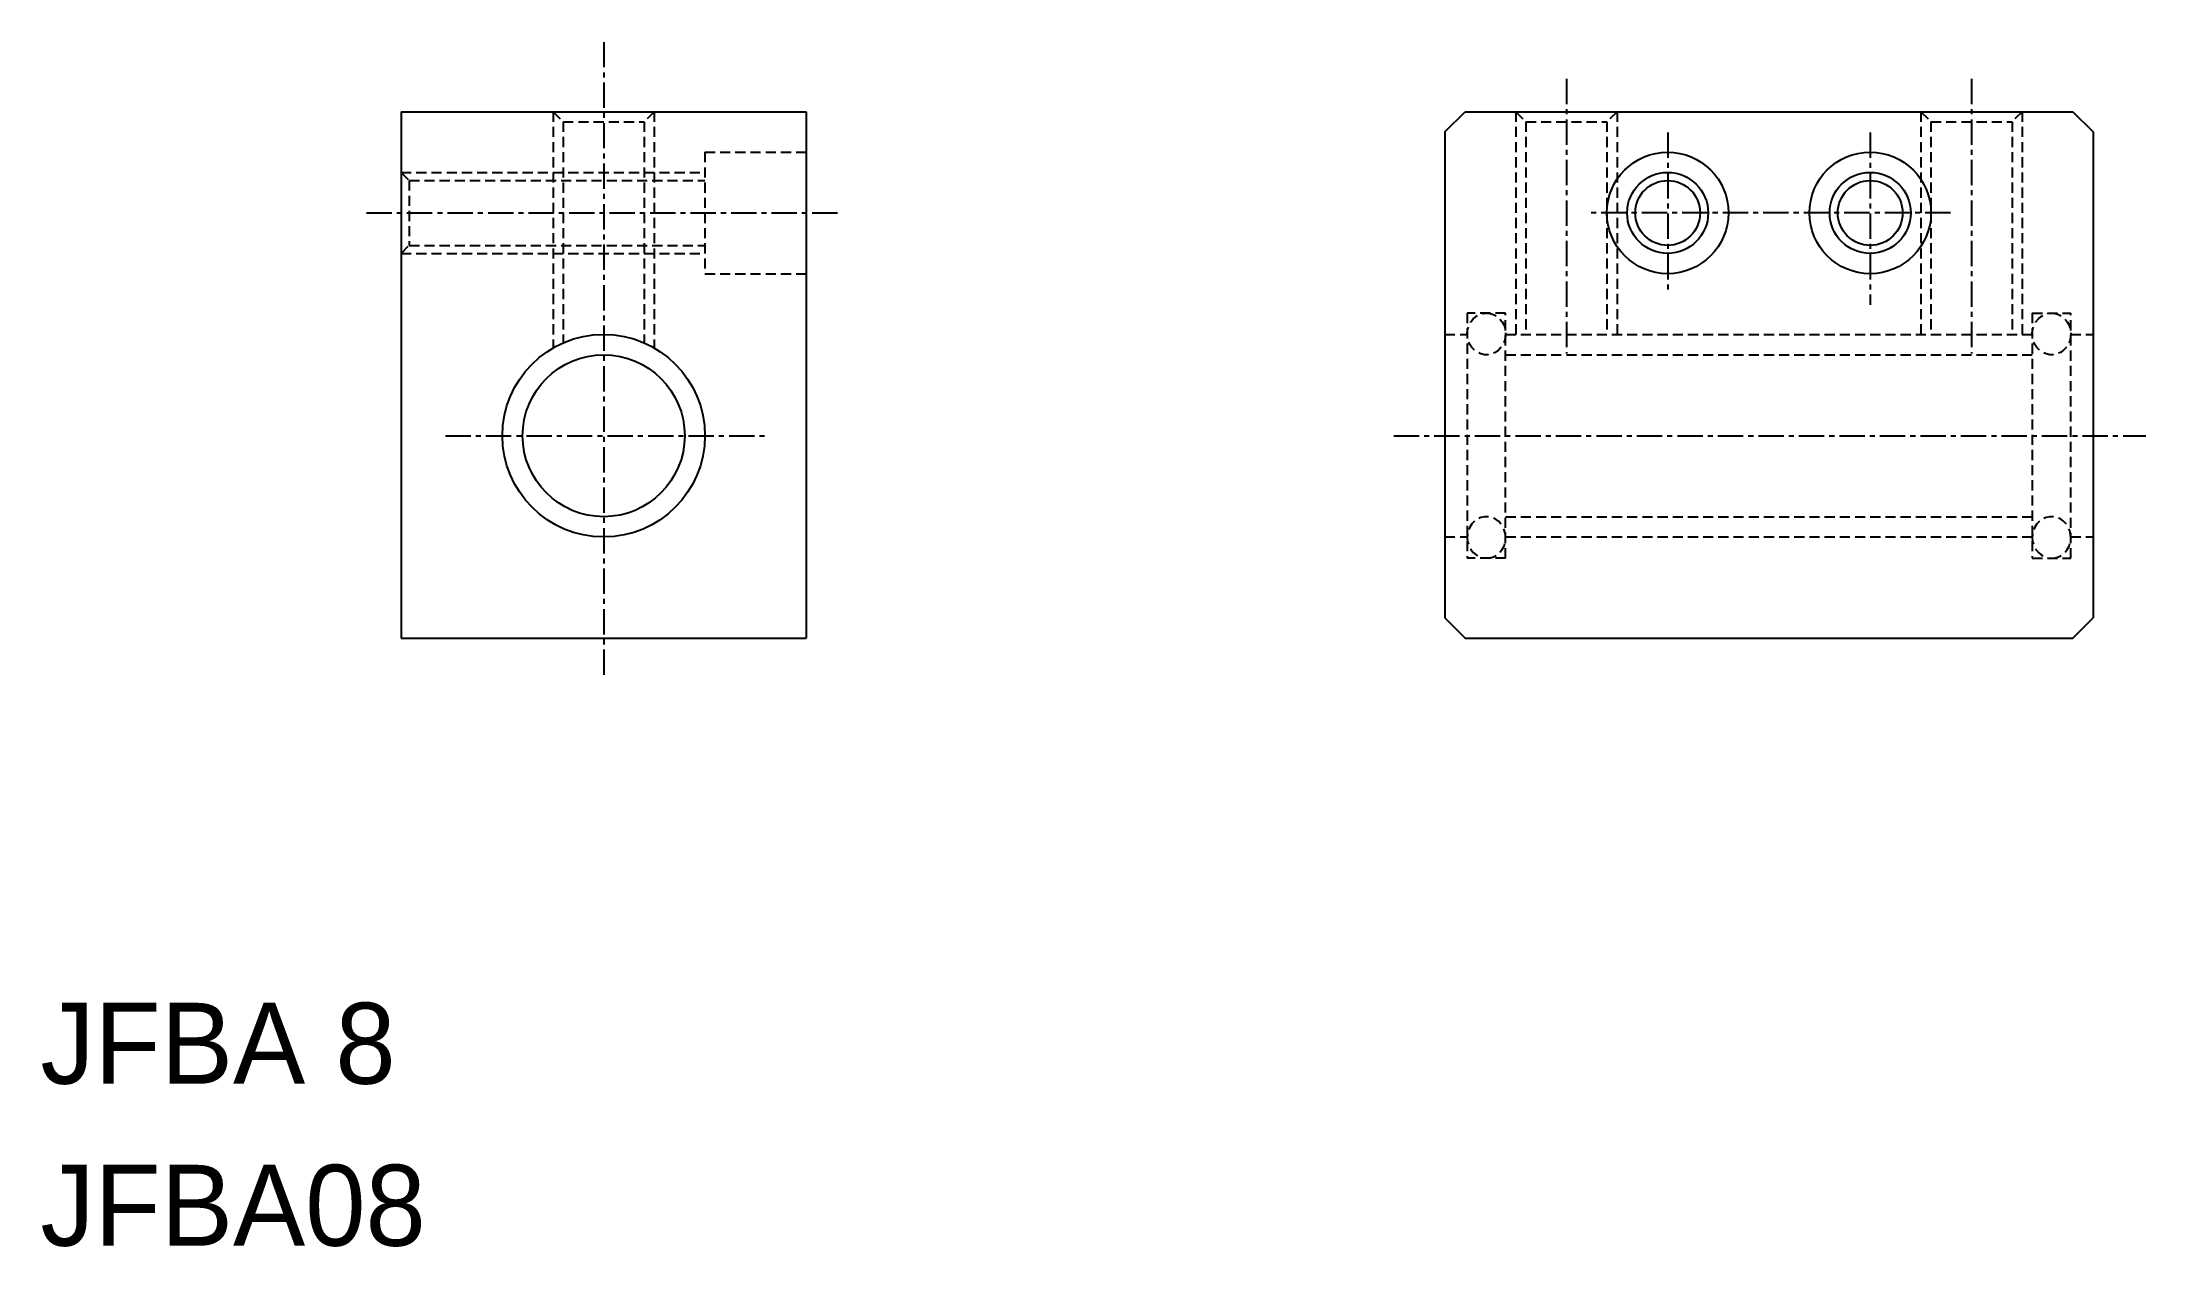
# Model space of a CAD drawing. Extents: x 10 to 114, y 10 to 69.
import ezdxf

# ---------------------------------------------------------------- set-up
doc = ezdxf.new("R2010")
doc.units = 0
doc.linetypes.add('CENTER', pattern=[2, 1.25, -0.25, 0.25, -0.25])
doc.linetypes.add('DASHED', pattern=[0.75, 0.5, -0.25])
doc.layers.get('0').update_dxf_attribs({"linetype": 'CONTINUOUS'})
doc.layers.add('CENTER', color=1, linetype='CENTER')

msp = doc.modelspace()

# ---------------------------------------------------------------- linework, layer by layer
at = {"color": 7, "linetype": 'CONTINUOUS'}
for p, q in [((27.81, 66), (27.81, 40)), ((27.81, 66), (47.81, 66)), ((32.81, 66), (32.81, 66)), ((37.81, 66), (37.81, 66)), ((47.81, 66), (47.81, 40)), ((79.34, 65), (80.34, 66)), ((80.34, 66), (110.34, 66)), ((110.34, 66), (111.34, 65)), ((79.34, 65), (79.34, 41)), ((111.34, 65), (111.34, 41)), ((79.34, 41), (80.34, 40)), ((110.34, 40), (111.34, 41)), ((27.81, 40), (47.81, 40)), ((80.34, 40), (110.34, 40))]:
    msp.add_line(p, q, dxfattribs=at)
at = {"color": 3, "linetype": 'DASHED'}
for p, q in [((35.31, 66), (35.81, 65.5)), ((35.31, 66), (35.31, 54.33)), ((35.81, 65.5), (35.81, 54.58)), ((35.81, 65.5), (39.81, 65.5)), ((40.31, 66), (39.81, 65.5)), ((39.81, 65.5), (39.81, 54.58)), ((40.31, 66), (40.31, 54.33)), ((82.84, 66), (83.34, 65.5)), ((82.84, 66), (82.84, 55)), ((83.34, 65.5), (83.34, 55)), ((83.34, 65.5), (87.34, 65.5)), ((87.84, 66), (87.34, 65.5)), ((87.34, 65.5), (87.34, 55)), ((87.84, 66), (87.84, 55)), ((102.84, 66), (102.84, 55)), ((102.84, 66), (103.34, 65.5)), ((103.34, 65.5), (103.34, 55)), ((103.34, 65.5), (107.34, 65.5)), ((107.84, 66), (107.34, 65.5)), ((107.34, 65.5), (107.34, 55)), ((107.84, 66), (107.84, 55)), ((42.81, 64), (47.81, 64)), ((42.81, 64), (42.81, 58)), ((27.81, 63), (42.81, 63)), ((27.81, 63), (28.21, 62.6)), ((28.21, 62.6), (42.81, 62.6)), ((28.21, 62.6), (28.21, 59.4)), ((27.81, 59), (28.21, 59.4)), ((28.21, 59.4), (42.81, 59.4)), ((27.81, 59), (42.81, 59)), ((42.81, 58), (47.81, 58)), ((82.34, 56.05), (80.44, 56.05)), ((80.44, 56.05), (80.44, 43.95)), ((82.34, 43.95), (82.34, 56.05)), ((108.34, 56.05), (110.24, 56.05)), ((108.34, 56.05), (108.34, 43.95)), ((110.24, 43.95), (110.24, 56.05)), ((79.34, 55), (80.44, 55)), ((82.34, 55), (108.34, 55)), ((110.24, 55), (111.34, 55)), ((82.34, 54), (108.34, 54)), ((82.34, 46), (108.34, 46)), ((79.34, 45), (80.44, 45)), ((82.34, 45), (108.34, 45)), ((110.24, 45), (111.34, 45)), ((82.34, 43.95), (80.44, 43.95)), ((108.34, 43.95), (110.24, 43.95))]:
    msp.add_line(p, q, dxfattribs=at)
at = {"color": 3, "linetype": 'DASHED', "flags": 128}
for points in [[(81.39, 56.05), (81.57, 56.03), (81.74, 55.98), (81.91, 55.89), (82.05, 55.77), (82.17, 55.62), (82.26, 55.45), (82.31, 55.27), (82.34, 55.07), (82.33, 54.88), (82.29, 54.69), (82.21, 54.51), (82.11, 54.35), (81.98, 54.22), (81.83, 54.11), (81.66, 54.04), (81.48, 54), (81.3, 54), (81.12, 54.04), (80.96, 54.11), (80.8, 54.22), (80.67, 54.35), (80.57, 54.51), (80.49, 54.69), (80.45, 54.88), (80.44, 55.07), (80.47, 55.27), (80.53, 55.45), (80.62, 55.62), (80.74, 55.77), (80.88, 55.89), (81.04, 55.98), (81.21, 56.03)], [(109.29, 56.05), (109.47, 56.03), (109.64, 55.98), (109.81, 55.89), (109.95, 55.77), (110.07, 55.62), (110.16, 55.45), (110.21, 55.27), (110.24, 55.07), (110.23, 54.88), (110.19, 54.69), (110.11, 54.51), (110.01, 54.35), (109.88, 54.22), (109.73, 54.11), (109.56, 54.04), (109.38, 54), (109.2, 54), (109.02, 54.04), (108.86, 54.11), (108.7, 54.22), (108.57, 54.35), (108.47, 54.51), (108.39, 54.69), (108.35, 54.88), (108.34, 55.07), (108.37, 55.27), (108.43, 55.45), (108.52, 55.62), (108.64, 55.77), (108.78, 55.89), (108.94, 55.98), (109.11, 56.03)], [(81.39, 43.95), (81.57, 43.97), (81.74, 44.02), (81.91, 44.11), (82.05, 44.23), (82.17, 44.38), (82.26, 44.55), (82.31, 44.73), (82.34, 44.93), (82.33, 45.12), (82.29, 45.31), (82.21, 45.49), (82.11, 45.65), (81.98, 45.78), (81.83, 45.89), (81.66, 45.96), (81.48, 46), (81.3, 46), (81.12, 45.96), (80.96, 45.89), (80.8, 45.78), (80.67, 45.65), (80.57, 45.49), (80.49, 45.31), (80.45, 45.12), (80.44, 44.93), (80.47, 44.73), (80.53, 44.55), (80.62, 44.38), (80.74, 44.23), (80.88, 44.11), (81.04, 44.02), (81.21, 43.97)], [(109.29, 43.95), (109.47, 43.97), (109.64, 44.02), (109.81, 44.11), (109.95, 44.23), (110.07, 44.38), (110.16, 44.55), (110.21, 44.73), (110.24, 44.93), (110.23, 45.12), (110.19, 45.31), (110.11, 45.49), (110.01, 45.65), (109.88, 45.78), (109.73, 45.89), (109.56, 45.96), (109.38, 46), (109.2, 46), (109.02, 45.96), (108.86, 45.89), (108.7, 45.78), (108.57, 45.65), (108.47, 45.49), (108.39, 45.31), (108.35, 45.12), (108.34, 44.93), (108.37, 44.73), (108.43, 44.55), (108.52, 44.38), (108.64, 44.23), (108.78, 44.11), (108.94, 44.02), (109.11, 43.97)]]:
    msp.add_lwpolyline(points, close=True, dxfattribs=at)
at = {"color": 7, "linetype": 'CONTINUOUS'}
for centre, radius in [((90.34, 61), 3), ((100.34, 61), 3), ((90.34, 61), 1.6), ((100.34, 61), 1.6), ((37.81, 50), 5), ((37.81, 50), 4)]:
    msp.add_circle(centre, radius, dxfattribs=at)
at = {"color": 3}
for centre in [(90.34, 61), (100.34, 61)]:
    msp.add_circle(centre, 2, dxfattribs=at)
at = {"layer": 'CENTER', "color": 1, "linetype": 'CENTER'}
for p, q in [((37.81, 69.44), (37.81, 37.96)), ((85.34, 67.62), (85.34, 54.06)), ((105.34, 67.62), (105.34, 54.06)), ((90.34, 64.97), (90.34, 57.03)), ((100.34, 64.97), (100.34, 56.47)), ((26.1, 61), (49.41, 61)), ((104.31, 61), (86.37, 61)), ((30, 50), (45.82, 50)), ((76.82, 50), (113.95, 50))]:
    msp.add_line(p, q, dxfattribs=at)

# ---------------------------------------------------------------- texts
at = {"color": 7, "linetype": 'CONTINUOUS'}
for s, p in [('JFBA 8', (10, 18)), ('JFBA08', (10, 10))]:
    msp.add_text(s, height=4, dxfattribs=at).set_placement(p)

doc.saveas('drawing.dxf')
